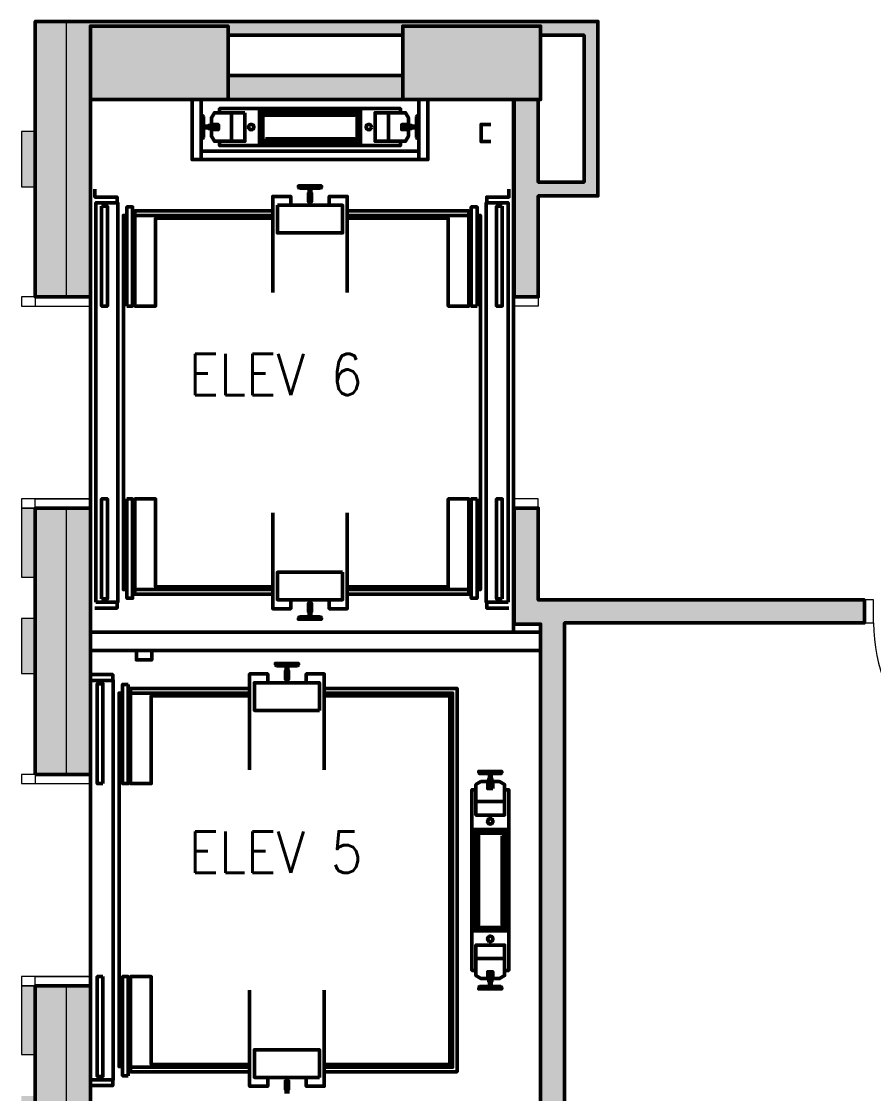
# Model space of a CAD drawing. Header units: inches. Extents: x 842 to 2180, y -10 to 1751.
# Drawn here: x 1164.9 to 1350.4, y 718.5 to 952 of the extents above; entities that cross this region are included whole.
import ezdxf

# ---------------------------------------------------------------- set-up
doc = ezdxf.new("R2010")
doc.units = ezdxf.units.IN
doc.header["$MEASUREMENT"] = 0
for name, color, linetype, lineweight in [('Orbis - Background_dwg', 8, 'Continuous', 9), ('Orbis_AR$0$TI_Grid_E957150$0$S-11-COLS-CONC', 50, 'Continuous', 50), ('Orbis_BB$0$A-Door-Exst', 7, 'Continuous', 9), ('Orbis_BB$0$A-Wall-Exst', 7, 'Continuous', 9), ('Orbis_BB$0$TI_ARCH-02_E957150$0$A-Anno-Note96', 250, 'Continuous', 20), ('Orbis_BB$0$TI_ARCH-02_E957150$0$A-Door', 10, 'Continuous', 13), ('Orbis_BB$0$TI_Grid_E957150$0$S-02-COLS-CONC', 50, 'Continuous', 50), ('Orbis_BB$0$TI_Grid_E957150$0$S-02-COLS-CONC-PATT', 250, 'Continuous', 20), ('Orbis_BB$0$TI_Grid_E957150$0$S-03-COLS-CONC-PATT', 250, 'Continuous', 20), ('Orbis_BB$0$TI_Grid_E957150$0$S-04-COLS-CONC', 50, 'Continuous', 50), ('Orbis_BB$0$TI_Grid_E957150$0$S-04-COLS-CONC-PATT', 250, 'Continuous', 20), ('Orbis_BB$0$TI_Grid_E957150$0$S-05-COLS-CONC', 50, 'Continuous', 50), ('Orbis_BB$0$TI_Grid_E957150$0$S-05-COLS-CONC-PATT', 250, 'Continuous', 20), ('Orbis_BB$0$TI_Grid_E957150$0$S-06-COLS-CONC', 50, 'Continuous', 50), ('Orbis_BB$0$TI_Grid_E957150$0$S-06-COLS-CONC-PATT', 250, 'Continuous', 20), ('Orbis_BB$0$TI_Grid_E957150$0$S-07-COLS-CONC', 50, 'Continuous', 50), ('Orbis_BB$0$TI_Grid_E957150$0$S-07-COLS-CONC-PATT', 250, 'Continuous', 20), ('Orbis_BB$0$TI_Grid_E957150$0$S-08-COLS-CONC', 50, 'Continuous', 50), ('Orbis_BB$0$TI_Grid_E957150$0$S-08-COLS-CONC-PATT', 250, 'Continuous', 20), ('Orbis_BB$0$TI_Grid_E957150$0$S-09-COLS-CONC', 50, 'Continuous', 50), ('Orbis_BB$0$TI_Grid_E957150$0$S-09-COLS-CONC-PATT', 250, 'Continuous', 20), ('Orbis_BB$0$TI_Grid_E957150$0$S-11-COLS-CONC', 50, 'Continuous', 50), ('Orbis_BB$0$TI_Grid_E957150$0$S-11-COLS-CONC-PATT', 250, 'Continuous', 20), ('Orbis_BB$0$TI_Grid_E957150$0$S-12-COLS-CONC', 50, 'Continuous', 50), ('Orbis_BB$0$TI_Grid_E957150$0$S-12-COLS-CONC-PATT', 250, 'Continuous', 20), ('Orbis_BB$0$TI_Grid_E957150$0$S-13-COLS-CONC', 50, 'Continuous', 50), ('Orbis_BB$0$TI_Grid_E957150$0$S-13-COLS-CONC-PATT', 250, 'Continuous', 20), ('Orbis_BB$0$TI_Grid_E957150$0$S-14-COLS-CONC', 50, 'Continuous', 50), ('Orbis_BB$0$TI_Grid_E957150$0$S-14-COLS-CONC-PATT', 250, 'Continuous', 20), ('Orbis_BB$0$TI_Grid_E957150$0$S-P1-COLS-CONC', 50, 'Continuous', 50), ('Orbis_BB$0$TI_Grid_E957150$0$S-P1-COLS-CONC-PATT', 250, 'Continuous', 20), ('Orbis_BB$0$TI_Grid_E957150$0$S-P4-COLS-CONC', 50, 'Continuous', 50), ('Orbis_BB$0$TI_Grid_E957150$0$S-P4-COLS-CONC-PATT', 250, 'Continuous', 20)]:
    doc.layers.add(name, color=color, linetype=linetype, lineweight=lineweight)
doc.layers.add('Orbis_BB$0$TI_ARCH-02_E957150$0$A-Door-NPLT', color=10, linetype='Continuous', lineweight=13, plot=False)
doc.styles.add('romans', font='romans__.ttf', dxfattribs={"width": 0.9, "height": 9})

# ---------------------------------------------------------------- blocks, each defined once
blk = doc.blocks.new('Orbis - Background_dwg__U12-7347693-Level XX  RCP DEMO')
at = {"layer": 'Orbis_BB$0$TI_Grid_E957150$0$S-13-COLS-CONC-PATT', "lineweight": 50}
blk.add_hatch(color=50, dxfattribs=at).paths.add_polyline_path([(11986.16, 1740.91), (11986.16, 1756.91), (11956.16, 1756.91), (11956.16, 1740.91)], flags=0)
at = {"layer": 'Orbis_BB$0$TI_Grid_E957150$0$S-13-COLS-CONC', "flags": 128}
blk.add_lwpolyline([(11986.16, 1756.91), (11956.16, 1756.91), (11956.16, 1740.91), (11986.16, 1740.91)], close=True, dxfattribs=at)
blk = doc.blocks.new('Orbis - Background_dwg__U17-7347698-Level XX  RCP DEMO')
at = {"layer": 'Orbis_BB$0$TI_Grid_E957150$0$S-13-COLS-CONC-PATT', "lineweight": 50}
blk.add_hatch(color=50, dxfattribs=at).paths.add_polyline_path([(11918.16, 1740.91), (11918.16, 1756.91), (11888.16, 1756.91), (11888.16, 1740.91), (11888.82, 1740.91)], flags=0)
at = {"layer": 'Orbis_BB$0$TI_Grid_E957150$0$S-13-COLS-CONC', "flags": 128}
blk.add_lwpolyline([(11918.16, 1740.91), (11888.16, 1740.91), (11888.16, 1756.91), (11918.16, 1756.91)], close=True, dxfattribs=at)
blk = doc.blocks.new('Orbis - Background_dwg__U39-7347720-Level XX  RCP DEMO')
at = {"layer": 'Orbis_BB$0$TI_Grid_E957150$0$S-12-COLS-CONC-PATT', "lineweight": 50}
blk.add_hatch(color=50, dxfattribs=at).paths.add_polyline_path([(11918.16, 1740.91), (11918.16, 1756.91), (11888.16, 1756.91), (11888.16, 1740.91), (11888.82, 1740.91)], flags=0)
at = {"layer": 'Orbis_BB$0$TI_Grid_E957150$0$S-12-COLS-CONC', "flags": 128}
blk.add_lwpolyline([(11918.16, 1740.91), (11888.16, 1740.91), (11888.16, 1756.91), (11918.16, 1756.91)], close=True, dxfattribs=at)
blk = doc.blocks.new('Orbis - Background_dwg__U40-7347721-Level XX  RCP DEMO')
at = {"layer": 'Orbis_BB$0$TI_Grid_E957150$0$S-12-COLS-CONC-PATT', "lineweight": 50}
blk.add_hatch(color=50, dxfattribs=at).paths.add_polyline_path([(11986.16, 1740.91), (11986.16, 1756.91), (11956.16, 1756.91), (11956.16, 1740.91)], flags=0)
at = {"layer": 'Orbis_BB$0$TI_Grid_E957150$0$S-12-COLS-CONC', "flags": 128}
blk.add_lwpolyline([(11986.16, 1740.91), (11956.16, 1740.91), (11956.16, 1756.91), (11986.16, 1756.91)], close=True, dxfattribs=at)
blk = doc.blocks.new('Orbis - Background_dwg_Orbis_BB-7347761-Level XX  RCP DEMO')
at = {"layer": 'Orbis_BB$0$A-Wall-Exst'}
h = blk.add_hatch(color=256, dxfattribs=at)
h.paths.add_polyline_path([(11876.16, 1399.92), (11882.91, 1399.92), (11882.91, 1402.92), (11888.16, 1402.92), (11888.16, 1443.92), (11873.16, 1443.92), (11873.16, 1428.92), (11876.16, 1428.92), (11876.16, 1402.92)], flags=0)
h.paths.add_polyline_path([(12205.91, 1404.92), (12205.91, 1512.91), (12097.41, 1512.91), (12097.41, 1404.92)], flags=0)
h.paths.add_polyline_path([(12377.66, 1404.92), (12377.72, 1404.92), (12377.72, 1703.29), (12382.66, 1703.29), (12382.66, 1757.92), (12261.66, 1757.92), (12261.66, 1752.92), (12377.66, 1752.92), (12377.66, 1404.98)], flags=0)
h.paths.add_polyline_path([(11986.16, 1404.92), (11991.41, 1404.92), (11991.41, 1626.92), (12056.66, 1626.92), (12056.66, 1631.92), (11985.66, 1631.92), (11985.66, 1651.92), (11980.41, 1651.92), (11980.41, 1626.67), (11986.16, 1626.67), (11986.16, 1449.64)], flags=0)
h.paths.add_polyline_path([(12102.66, 1405.17), (12102.66, 1507.66), (12200.66, 1507.66), (12200.66, 1405.17)], flags=0)
h.paths.add_polyline_path([(11918.16, 1411.66), (11956.16, 1411.66), (11956.16, 1416.91), (11918.16, 1416.91)], flags=0)
h.paths.add_polyline_path([(11888.16, 1489.92), (11888.16, 1547.92), (11873.16, 1547.92), (11873.16, 1532.92), (11876.16, 1532.92), (11876.16, 1523.92), (11873.16, 1523.92), (11873.16, 1511.92), (11876.16, 1511.92), (11876.16, 1489.92), (11882.91, 1489.92)], flags=0)
h.paths.add_polyline_path([(12200.66, 1536.67), (12200.66, 1542.91), (12204.66, 1542.91), (12204.66, 1722.91), (12200.66, 1722.91), (12200.66, 1752.92), (12221.66, 1752.92), (12221.66, 1757.92), (12196.66, 1757.92), (12196.66, 1751.92), (12198.66, 1751.92), (12198.66, 1541.92), (12104.66, 1541.92), (12104.66, 1751.92), (12156.66, 1751.92), (12156.66, 1757.92), (12085.66, 1757.92), (12085.66, 1719.93), (12098.66, 1719.93), (12098.66, 1631.92), (12096.66, 1631.92), (12096.66, 1626.92), (12098.66, 1626.92), (12098.66, 1542.91), (12102.66, 1542.91), (12102.66, 1536.67)], flags=0)
h.paths.add_polyline_path([(11888.16, 1593.92), (11888.16, 1651.92), (11873.16, 1651.92), (11873.16, 1636.92), (11876.16, 1636.92), (11876.16, 1627.92), (11873.16, 1627.92), (11873.16, 1615.92), (11876.16, 1615.92), (11876.16, 1593.92), (11882.91, 1593.92)], flags=0)
h.paths.add_polyline_path([(11888.16, 1697.92), (11888.16, 1756.91), (11918.16, 1756.91), (11918.16, 1754.92), (11956.16, 1754.92), (11956.16, 1756.91), (11986.16, 1756.91), (11986.16, 1754.92), (11995.66, 1754.92), (11995.66, 1722.93), (11985.66, 1722.93), (11985.66, 1740.91), (11980.41, 1740.91), (11980.41, 1697.92), (11985.66, 1697.92), (11985.66, 1719.93), (11998.66, 1719.93), (11998.66, 1757.92), (11876.16, 1757.92), (11876.16, 1733.92), (11873.16, 1733.92), (11873.16, 1721.92), (11876.16, 1721.92), (11876.16, 1697.92), (11882.91, 1697.92)], flags=0)
h.paths.add_polyline_path([(12102.66, 1722.93), (12088.66, 1722.93), (12088.66, 1754.92), (12102.66, 1754.92)], flags=0)
h.paths.add_polyline_path([(11918.16, 1740.92), (11956.16, 1740.92), (11956.16, 1746.17), (11918.16, 1746.17)], flags=0)
at = {"layer": 'Orbis_BB$0$TI_Grid_E957150$0$S-02-COLS-CONC-PATT', "lineweight": 9}
for points in [[(11888.16, 1740.91), (11918.16, 1740.91), (11918.16, 1756.91), (11888.16, 1756.91)], [(11986.16, 1740.91), (11986.16, 1756.91), (11956.16, 1756.91), (11956.16, 1740.91)]]:
    blk.add_hatch(color=7, dxfattribs=at).paths.add_polyline_path(points, flags=0)
at = {"layer": 'Orbis_BB$0$TI_Grid_E957150$0$S-03-COLS-CONC-PATT', "lineweight": 9}
for points in [[(11888.16, 1740.91), (11918.16, 1740.91), (11918.16, 1756.91), (11888.16, 1756.91)], [(11986.16, 1740.91), (11986.16, 1756.91), (11956.16, 1756.91), (11956.16, 1740.91)]]:
    blk.add_hatch(color=7, dxfattribs=at).paths.add_polyline_path(points, flags=0)
at = {"layer": 'Orbis_BB$0$TI_Grid_E957150$0$S-04-COLS-CONC-PATT', "lineweight": 9}
for points in [[(11888.16, 1740.91), (11918.16, 1740.91), (11918.16, 1756.91), (11888.16, 1756.91)], [(11986.16, 1740.91), (11986.16, 1756.91), (11956.16, 1756.91), (11956.16, 1740.91)]]:
    blk.add_hatch(color=7, dxfattribs=at).paths.add_polyline_path(points, flags=0)
at = {"layer": 'Orbis_BB$0$TI_Grid_E957150$0$S-05-COLS-CONC-PATT', "lineweight": 9}
for points in [[(11888.16, 1740.91), (11918.16, 1740.91), (11918.16, 1756.91), (11888.16, 1756.91)], [(11986.16, 1740.91), (11986.16, 1756.91), (11956.16, 1756.91), (11956.16, 1740.91)]]:
    blk.add_hatch(color=7, dxfattribs=at).paths.add_polyline_path(points, flags=0)
at = {"layer": 'Orbis_BB$0$TI_Grid_E957150$0$S-06-COLS-CONC-PATT', "lineweight": 9}
for points in [[(11888.16, 1740.91), (11918.16, 1740.91), (11918.16, 1756.91), (11888.16, 1756.91)], [(11986.16, 1740.91), (11986.16, 1756.91), (11956.16, 1756.91), (11956.16, 1740.91)]]:
    blk.add_hatch(color=7, dxfattribs=at).paths.add_polyline_path(points, flags=0)
at = {"layer": 'Orbis_BB$0$TI_Grid_E957150$0$S-07-COLS-CONC-PATT', "lineweight": 9}
for points in [[(11888.16, 1740.91), (11918.16, 1740.91), (11918.16, 1756.91), (11888.16, 1756.91)], [(11986.16, 1740.91), (11986.16, 1756.91), (11956.16, 1756.91), (11956.16, 1740.91)]]:
    blk.add_hatch(color=7, dxfattribs=at).paths.add_polyline_path(points, flags=0)
at = {"layer": 'Orbis_BB$0$TI_Grid_E957150$0$S-08-COLS-CONC-PATT', "lineweight": 9}
for points in [[(11888.16, 1740.91), (11918.16, 1740.91), (11918.16, 1756.91), (11888.16, 1756.91)], [(11986.16, 1740.91), (11986.16, 1756.91), (11956.16, 1756.91), (11956.16, 1740.91)]]:
    blk.add_hatch(color=7, dxfattribs=at).paths.add_polyline_path(points, flags=0)
at = {"layer": 'Orbis_BB$0$TI_Grid_E957150$0$S-09-COLS-CONC-PATT', "lineweight": 9}
for points in [[(11888.16, 1740.91), (11918.16, 1740.91), (11918.16, 1756.91), (11888.16, 1756.91)], [(11986.16, 1740.91), (11986.16, 1756.91), (11956.16, 1756.91), (11956.16, 1740.91)]]:
    blk.add_hatch(color=7, dxfattribs=at).paths.add_polyline_path(points, flags=0)
at = {"layer": 'Orbis_BB$0$TI_Grid_E957150$0$S-11-COLS-CONC-PATT', "lineweight": 9}
for points in [[(11888.16, 1740.91), (11918.16, 1740.91), (11918.16, 1756.91), (11888.16, 1756.91)], [(11986.16, 1740.91), (11986.16, 1756.91), (11956.16, 1756.91), (11956.16, 1740.91)]]:
    blk.add_hatch(color=7, dxfattribs=at).paths.add_polyline_path(points, flags=0)
at = {"layer": 'Orbis_BB$0$TI_Grid_E957150$0$S-14-COLS-CONC-PATT', "lineweight": 9}
blk.add_hatch(color=7, dxfattribs=at).paths.add_polyline_path([(11888.16, 1740.91), (11918.16, 1740.91), (11918.16, 1756.91), (11888.16, 1756.91)], flags=0)
at = {"layer": 'Orbis_BB$0$TI_Grid_E957150$0$S-P1-COLS-CONC-PATT', "lineweight": 9}
for points in [[(11888.16, 1740.91), (11918.16, 1740.91), (11918.16, 1756.91), (11888.16, 1756.91)], [(11986.16, 1740.91), (11986.16, 1756.91), (11956.16, 1756.91), (11956.16, 1740.91)]]:
    blk.add_hatch(color=7, dxfattribs=at).paths.add_polyline_path(points, flags=0)
at = {"layer": 'Orbis_BB$0$TI_Grid_E957150$0$S-P4-COLS-CONC-PATT', "lineweight": 9}
for points in [[(11888.16, 1740.91), (11918.16, 1740.91), (11918.16, 1756.91), (11888.16, 1756.91)], [(11986.16, 1740.91), (11986.16, 1756.91), (11956.16, 1756.91), (11956.16, 1740.91)]]:
    blk.add_hatch(color=7, dxfattribs=at).paths.add_polyline_path(points, flags=0)
at = {"layer": 'Orbis_AR$0$TI_Grid_E957150$0$S-11-COLS-CONC'}
for p, q in [((11912.29, 1740.91), (11912.29, 1727.85)), ((11959.66, 1740.91), (11959.66, 1727.85)), ((11912.79, 1735.29), (11912.79, 1737.23)), ((11924.95, 1738.46), (11946.99, 1738.46)), ((11925.8, 1738.26), (11925.8, 1738.46)), ((11926.11, 1738.26), (11926.11, 1738.46)), ((11926.27, 1738.07), (11945.64, 1738.07)), ((11945.83, 1738.26), (11945.83, 1738.46)), ((11946.15, 1738.26), (11946.15, 1738.46)), ((11959.16, 1735.29), (11959.16, 1737.23)), ((11912.79, 1732.61), (11912.79, 1734.54)), ((11959.16, 1732.61), (11959.16, 1734.54)), ((11924.95, 1731.38), (11946.99, 1731.38)), ((11925.8, 1731.38), (11925.8, 1731.57)), ((11926.11, 1731.38), (11926.11, 1731.57)), ((11926.27, 1731.77), (11945.64, 1731.77)), ((11945.83, 1731.38), (11945.83, 1731.57)), ((11946.15, 1731.38), (11946.15, 1731.57)), ((11959.66, 1729.66), (11912.29, 1729.66)), ((11933.47, 1721.92), (11933.47, 1722.06)), ((11935.6, 1721.6), (11933.66, 1721.6)), ((11938.29, 1721.6), (11936.35, 1721.6)), ((11935.66, 1718.64), (11935.66, 1720.35)), ((11936.29, 1720.35), (11936.29, 1718.64)), ((11927.85, 1715.66), (11897.86, 1715.66)), ((11971.09, 1715.66), (11944.1, 1715.66)), ((11897.86, 1634.17), (11927.85, 1634.17)), ((11944.1, 1634.17), (11971.09, 1634.17)), ((11935.6, 1628.24), (11933.66, 1628.24)), ((11938.29, 1628.24), (11936.35, 1628.24)), ((11986.16, 1620.92), (11888.16, 1620.92)), ((11928.46, 1618.06), (11928.46, 1617.92)), ((11928.65, 1617.6), (11930.58, 1617.6)), ((11931.33, 1617.6), (11933.27, 1617.6)), ((11933.46, 1617.92), (11933.46, 1618.06)), ((11896.41, 1611.66), (11922.83, 1611.66)), ((11972.91, 1594.1), (11974.85, 1594.1)), ((11975.6, 1594.1), (11977.53, 1594.1)), ((11971.68, 1559.9), (11971.68, 1581.94)), ((11971.68, 1581.09), (11971.88, 1581.09)), ((11971.68, 1580.78), (11971.88, 1580.78)), ((11978.57, 1581.09), (11978.76, 1581.09)), ((11978.57, 1580.78), (11978.76, 1580.78)), ((11978.76, 1559.9), (11978.76, 1581.94)), ((11972.07, 1561.21), (11972.07, 1580.58)), ((11978.37, 1561.21), (11978.37, 1580.58)), ((11971.68, 1561.06), (11971.88, 1561.06)), ((11971.68, 1560.74), (11971.88, 1560.74)), ((11978.57, 1561.06), (11978.76, 1561.06)), ((11978.57, 1560.74), (11978.76, 1560.74)), ((11972.91, 1547.73), (11974.85, 1547.73)), ((11975.6, 1547.73), (11977.53, 1547.73)), ((11922.83, 1530.17), (11896.41, 1530.17))]:
    blk.add_line(p, q, dxfattribs=at)
at = {"layer": 'Orbis_AR$0$TI_Grid_E957150$0$S-11-COLS-CONC', "flags": 128}
for points in [[(11980.29, 1624.92), (11980.29, 1740.91), (11888.16, 1740.91), (11888.16, 1416.91), (11986.16, 1416.91), (11986.16, 1624.92), (11888.16, 1624.92)], [(11961.66, 1740.91), (11961.66, 1727.85), (11910.29, 1727.85), (11910.29, 1740.91)], [(11912.6, 1737.42), (11912.29, 1737.42), (11912.29, 1732.42), (11912.6, 1732.42)], [(11918.67, 1738.03), (11915.16, 1738.03), (11914.53, 1736.94), (11914.53, 1735.47), (11916.03, 1735.47), (11916.03, 1734.37), (11914.53, 1734.37), (11914.53, 1732.9), (11915.16, 1731.81), (11918.67, 1731.81), (11921.82, 1731.81), (11921.82, 1738.03)], [(11924.95, 1738.93), (11916.29, 1738.93), (11916.29, 1738.03)], [(11918.67, 1731.81), (11918.86, 1732.01), (11918.86, 1737.83), (11918.67, 1738.03), (11921.82, 1738.03)], [(11924.95, 1730.9), (11924.95, 1738.93), (11946.99, 1738.93), (11946.99, 1730.9)], [(11955.65, 1738.03), (11955.65, 1738.93), (11946.99, 1738.93)], [(11953.28, 1738.03), (11956.78, 1738.03), (11957.41, 1736.94), (11957.41, 1735.47), (11955.96, 1735.47), (11955.96, 1734.37), (11957.41, 1734.37), (11957.41, 1732.9), (11956.78, 1731.81), (11953.28, 1731.81), (11950.13, 1731.81), (11950.13, 1738.03), (11953.28, 1738.03), (11953.08, 1737.83), (11953.08, 1732.01), (11953.28, 1731.81)], [(11959.35, 1737.42), (11959.66, 1737.42), (11959.66, 1732.42), (11959.35, 1732.42)], [(11912.98, 1734.73), (11913.82, 1734.73), (11913.82, 1734.61), (11915.79, 1734.61), (11915.79, 1735.23), (11915.79, 1734.61)], [(11915.79, 1735.23), (11913.82, 1735.23), (11913.82, 1735.11), (11912.98, 1735.11)], [(11956.16, 1735.23), (11956.16, 1734.61), (11956.16, 1735.23), (11958.13, 1735.23), (11958.13, 1735.11), (11958.97, 1735.11)], [(11975.34, 1735.49), (11973.23, 1735.49), (11973.23, 1731.76), (11975.34, 1731.76)], [(11958.97, 1734.73), (11958.13, 1734.73), (11958.13, 1734.61), (11956.16, 1734.61)], [(11916.29, 1731.81), (11916.29, 1730.9), (11955.65, 1730.9), (11955.65, 1731.81)], [(11893.98, 1718.42), (11893.98, 1719.67), (11889.17, 1719.67), (11889.17, 1721.42)], [(11933.47, 1721.78), (11933.47, 1722.1), (11938.47, 1722.1), (11938.47, 1721.78)], [(11936.16, 1721.41), (11936.16, 1720.57), (11936.29, 1720.57), (11936.29, 1718.6), (11935.66, 1718.6), (11935.66, 1720.57), (11935.79, 1720.57), (11935.79, 1721.41)], [(11974.47, 1718.42), (11974.47, 1719.67), (11979.28, 1719.67), (11979.28, 1721.42)], [(11927.85, 1698.92), (11927.85, 1719.82), (11931.79, 1719.82), (11931.79, 1717.88)], [(11944.1, 1698.92), (11944.1, 1719.82), (11940.16, 1719.82), (11940.16, 1717.88)], [(11927.85, 1716.66), (11897.86, 1716.66), (11897.86, 1695.92), (11902.36, 1695.92), (11902.36, 1715.07), (11927.85, 1715.07)], [(11944.1, 1716.66), (11970.59, 1716.66), (11970.59, 1695.92), (11966.09, 1695.92), (11966.09, 1715.07), (11944.11, 1715.07)], [(11896.11, 1634.17), (11895.36, 1634.17), (11895.36, 1715.66), (11896.11, 1715.66)], [(11972.34, 1634.17), (11973.09, 1634.17), (11973.09, 1715.66), (11972.34, 1715.66)], [(11927.85, 1634.76), (11902.36, 1634.76), (11902.36, 1653.92), (11897.86, 1653.92), (11897.86, 1633.17), (11927.85, 1633.17)], [(11944.11, 1634.76), (11966.09, 1634.76), (11966.09, 1653.92), (11970.59, 1653.92), (11970.59, 1633.17), (11944.1, 1633.17)], [(11931.79, 1631.96), (11931.79, 1630.01), (11927.85, 1630.01), (11927.85, 1650.92)], [(11944.1, 1650.92), (11944.1, 1630.01), (11940.16, 1630.01), (11940.16, 1631.96)], [(11893.98, 1631.42), (11893.98, 1630.17), (11889.17, 1630.17)], [(11936.16, 1628.42), (11936.16, 1629.27), (11936.29, 1629.27), (11936.29, 1631.24), (11935.66, 1631.24), (11935.66, 1629.27), (11935.79, 1629.27), (11935.79, 1628.42)], [(11974.47, 1631.42), (11974.47, 1630.17), (11979.28, 1630.17)], [(11933.47, 1628.05), (11933.47, 1627.74), (11938.47, 1627.74), (11938.47, 1628.05)], [(11901.52, 1620.89), (11901.52, 1618.85), (11898.18, 1618.85), (11898.18, 1620.89)], [(11926.77, 1613.88), (11926.77, 1615.82), (11922.83, 1615.82), (11922.83, 1594.92)], [(11933.46, 1617.78), (11933.46, 1618.1), (11928.46, 1618.1), (11928.46, 1617.78)], [(11930.77, 1617.41), (11930.77, 1616.57), (11930.65, 1616.57), (11930.65, 1614.6), (11931.27, 1614.6), (11931.27, 1616.57), (11931.15, 1616.57), (11931.15, 1617.41)], [(11935.15, 1613.88), (11935.15, 1615.82), (11939.08, 1615.82), (11939.08, 1594.92)], [(11888.22, 1615.67), (11893.04, 1615.67), (11893.04, 1614.42)], [(11888.41, 1614.42), (11893.16, 1614.42), (11893.16, 1527.42), (11888.41, 1527.42)], [(11895.16, 1530.29), (11894.41, 1530.29), (11894.41, 1611.66), (11895.16, 1611.66)], [(11922.83, 1612.66), (11896.91, 1612.66), (11896.91, 1591.92), (11901.41, 1591.92), (11901.41, 1611.07), (11922.83, 1611.07)], [(11939.08, 1612.66), (11968, 1612.66), (11968, 1529.17), (11939.08, 1529.17)], [(11939.08, 1611.66), (11967, 1611.66), (11967, 1530.17), (11939.08, 1530.17)], [(11939.08, 1611.07), (11966.41, 1611.07), (11966.41, 1530.76), (11939.08, 1530.76)], [(11977.72, 1594.29), (11977.72, 1594.6), (11972.72, 1594.6), (11972.72, 1594.29)], [(11975.03, 1593.91), (11975.03, 1593.07), (11974.91, 1593.07), (11974.91, 1591.1), (11975.53, 1591.1), (11974.91, 1591.1)], [(11975.53, 1591.1), (11975.53, 1593.07), (11975.41, 1593.07), (11975.41, 1593.91)], [(11972.11, 1551.24), (11971.21, 1551.24), (11971.21, 1590.6), (11972.11, 1590.6)], [(11978.33, 1590.6), (11979.24, 1590.6), (11979.24, 1581.94)], [(11972.11, 1588.22), (11972.31, 1588.03), (11978.13, 1588.03), (11978.33, 1588.22)], [(11979.24, 1559.9), (11979.24, 1581.94), (11971.21, 1581.94)], [(11977.78, 1580.58), (11978.57, 1580.58), (11978.57, 1581.17), (11971.88, 1581.17), (11971.88, 1580.58), (11972.66, 1580.58), (11972.66, 1561.21), (11971.88, 1561.21)], [(11971.88, 1561.21), (11971.88, 1560.62), (11978.57, 1560.62), (11978.57, 1561.21), (11977.78, 1561.21), (11977.78, 1580.58)], [(11971.21, 1559.9), (11979.24, 1559.9), (11979.24, 1551.24), (11978.33, 1551.24)], [(11978.33, 1553.61), (11978.13, 1553.81), (11972.31, 1553.81), (11972.11, 1553.61), (11972.11, 1556.76), (11978.33, 1556.76), (11978.33, 1553.61), (11978.33, 1550.11), (11977.24, 1549.48), (11975.77, 1549.48), (11975.77, 1550.97), (11974.67, 1550.97), (11974.67, 1549.48), (11973.2, 1549.48), (11972.11, 1550.11), (11972.11, 1553.61)], [(11975.53, 1550.73), (11974.91, 1550.73), (11975.53, 1550.73), (11975.53, 1548.76), (11975.41, 1548.76), (11975.41, 1547.92)], [(11975.03, 1547.92), (11975.03, 1548.76), (11974.91, 1548.76), (11974.91, 1550.73)], [(11922.83, 1530.76), (11901.41, 1530.76), (11901.41, 1549.92), (11896.91, 1549.92), (11896.91, 1529.17), (11922.83, 1529.17)], [(11926.77, 1527.96), (11926.77, 1526.01), (11922.83, 1526.01), (11922.83, 1546.92)], [(11935.15, 1527.96), (11935.15, 1526.01), (11939.08, 1526.01), (11939.08, 1546.92)], [(11977.72, 1547.54), (11977.72, 1547.23), (11972.72, 1547.23), (11972.72, 1547.54)], [(11888.22, 1526.17), (11893.04, 1526.17), (11893.04, 1527.42)], [(11930.77, 1524.42), (11930.77, 1525.27), (11930.65, 1525.27), (11930.65, 1527.24), (11931.27, 1527.24), (11931.27, 1525.27), (11931.15, 1525.27), (11931.15, 1524.42)]]:
    blk.add_lwpolyline(points, dxfattribs=at)
for points in [[(11926.27, 1732.36), (11945.64, 1732.36), (11945.64, 1731.57), (11946.23, 1731.57), (11946.23, 1738.26), (11945.64, 1738.26), (11945.64, 1737.48), (11926.27, 1737.48), (11926.27, 1738.26), (11925.68, 1738.26), (11925.68, 1731.57), (11926.27, 1731.57)], [(11889.36, 1631.42), (11889.36, 1718.42), (11894.11, 1718.42), (11894.11, 1631.42)], [(11890.61, 1717.67), (11890.61, 1695.92), (11891.86, 1695.92), (11891.86, 1717.67)], [(11896.11, 1695.92), (11896.11, 1717.54), (11897.36, 1717.54), (11897.36, 1695.92)], [(11928.89, 1717.88), (11928.89, 1711.88), (11943.06, 1711.88), (11943.06, 1717.88)], [(11972.34, 1695.92), (11972.34, 1717.54), (11971.09, 1717.54), (11971.09, 1695.92)], [(11979.09, 1631.42), (11979.09, 1718.42), (11974.34, 1718.42), (11974.34, 1631.42)], [(11977.84, 1717.67), (11977.84, 1695.92), (11976.59, 1695.92), (11976.59, 1717.67)], [(11890.61, 1632.17), (11890.61, 1653.92), (11891.86, 1653.92), (11891.86, 1632.17)], [(11896.11, 1653.92), (11896.11, 1632.29), (11897.36, 1632.29), (11897.36, 1653.92)], [(11972.34, 1653.92), (11972.34, 1632.29), (11971.09, 1632.29), (11971.09, 1653.92)], [(11977.84, 1632.17), (11977.84, 1653.92), (11976.59, 1653.92), (11976.59, 1632.17)], [(11943.06, 1637.96), (11928.89, 1637.96), (11928.89, 1631.96), (11943.06, 1631.96)], [(11890.91, 1591.92), (11890.91, 1613.67), (11889.66, 1613.67), (11889.66, 1591.92)], [(11896.41, 1613.54), (11896.41, 1591.92), (11895.16, 1591.92), (11895.16, 1613.54)], [(11938.04, 1607.88), (11923.87, 1607.88), (11923.87, 1613.88), (11938.04, 1613.88)], [(11975.77, 1590.86), (11974.67, 1590.86), (11974.67, 1592.36), (11973.2, 1592.36), (11972.11, 1591.73), (11972.11, 1588.22), (11972.11, 1585.07), (11978.33, 1585.07), (11978.33, 1588.22), (11978.33, 1591.73), (11977.24, 1592.36), (11975.77, 1592.36)], [(11890.91, 1549.92), (11890.91, 1528.17), (11889.66, 1528.17), (11889.66, 1549.92)], [(11896.41, 1528.29), (11896.41, 1549.92), (11895.16, 1549.92), (11895.16, 1528.29)], [(11938.04, 1527.96), (11923.87, 1527.96), (11923.87, 1533.96), (11938.04, 1533.96)]]:
    blk.add_lwpolyline(points, close=True, dxfattribs=at)
at = {"layer": 'Orbis_AR$0$TI_Grid_E957150$0$S-11-COLS-CONC'}
for centre in [(11923.18, 1734.92), (11948.77, 1734.92), (11975.22, 1583.71), (11975.22, 1558.12)]:
    blk.add_circle(centre, 0.59, dxfattribs=at)
for centre, start, end in [((11912.6, 1737.23), 0, 90), ((11959.35, 1737.23), 90, 180), ((11912.98, 1735.29), 180, 270), ((11958.97, 1735.29), 270, 0), ((11912.6, 1732.61), 270, 0), ((11912.98, 1734.54), 90, 180), ((11958.97, 1734.54), 0, 90), ((11959.35, 1732.61), 180, 270), ((11933.66, 1721.78), 180, 270), ((11935.6, 1721.41), 0, 90), ((11936.35, 1721.41), 90, 180), ((11938.29, 1721.78), 270, 0), ((11933.66, 1628.05), 90, 180), ((11935.6, 1628.42), 270, 0), ((11936.35, 1628.42), 180, 270), ((11938.29, 1628.05), 0, 90), ((11928.65, 1617.78), 180, 270), ((11930.58, 1617.41), 0, 90), ((11931.33, 1617.41), 90, 180), ((11933.27, 1617.78), 270, 0), ((11972.91, 1594.29), 180, 270), ((11974.85, 1593.91), 0, 90), ((11975.6, 1593.91), 90, 180), ((11977.53, 1594.29), 270, 0), ((11972.91, 1547.54), 90, 180), ((11974.85, 1547.92), 270, 0), ((11975.6, 1547.92), 180, 270), ((11977.53, 1547.54), 0, 90)]:
    blk.add_arc(centre, 0.187, start, end, dxfattribs=at)
at = {"layer": 'Orbis_BB$0$A-Door-Exst', "color": 10, "lineweight": 13, "flags": 128}
blk.add_lwpolyline([(12058.66, 1631.92), (12056.66, 1631.92), (12056.66, 1626.92), (12058.66, 1626.92)], close=True, dxfattribs=at)
at = {"layer": 'Orbis_BB$0$A-Door-Exst', "color": 10, "lineweight": 13}
blk.add_arc((12094.66, 1626.92), 36, 180, 225, dxfattribs=at)
at = {"layer": 'Orbis_BB$0$A-Wall-Exst', "color": 10, "lineweight": 13}
for p, q in [((11882.91, 1757.92), (11882.91, 1697.92)), ((11882.91, 1651.92), (11882.91, 1593.92)), ((11882.91, 1547.92), (11882.91, 1489.92))]:
    blk.add_line(p, q, dxfattribs=at)
at = {"layer": 'Orbis_BB$0$A-Wall-Exst', "color": 50, "lineweight": 50, "flags": 128}
for points in [[(11980.41, 1719.93), (11980.41, 1697.92), (11985.66, 1697.92), (11985.66, 1719.93), (11998.66, 1719.93), (11998.66, 1757.92), (11876.16, 1757.92), (11876.16, 1697.92), (11888.16, 1697.92), (11888.16, 1754.92), (11888.16, 1756.91), (11918.16, 1756.91), (11918.16, 1754.92), (11956.16, 1754.92), (11956.16, 1756.91), (11986.16, 1756.91), (11986.16, 1754.92), (11995.66, 1754.92), (11995.66, 1722.93), (11985.66, 1722.93), (11985.66, 1740.91), (11980.41, 1740.91)], [(11956.16, 1740.92), (11956.16, 1746.17), (11918.16, 1746.17), (11918.16, 1740.92)], [(11876.16, 1593.92), (11888.16, 1593.92), (11888.16, 1651.92), (11876.16, 1651.92)], [(11888.16, 1547.92), (11876.16, 1547.92), (11876.16, 1489.92), (11888.16, 1489.92)]]:
    blk.add_lwpolyline(points, close=True, dxfattribs=at)
at = {"layer": 'Orbis_BB$0$A-Wall-Exst', "flags": 128}
for points in [[(11876.16, 1733.92), (11873.16, 1733.92), (11873.16, 1721.92), (11876.16, 1721.92)], [(11876.16, 1651.92), (11873.16, 1651.92), (11873.16, 1636.92), (11876.16, 1636.92)], [(11876.16, 1627.92), (11873.16, 1627.92), (11873.16, 1615.92), (11876.16, 1615.92)], [(11876.16, 1547.92), (11873.16, 1547.92), (11873.16, 1532.92), (11876.16, 1532.92)]]:
    blk.add_lwpolyline(points, dxfattribs=at)
at = {"layer": 'Orbis_BB$0$A-Wall-Exst', "color": 50, "lineweight": 50, "flags": 128}
blk.add_lwpolyline([(11991.41, 1404.92), (11991.41, 1626.92), (12056.66, 1626.92), (12056.66, 1631.92), (11986.16, 1631.92), (11985.66, 1631.92), (11985.66, 1651.92), (11980.41, 1651.92), (11980.41, 1626.67), (11986.16, 1626.67), (11986.16, 1404.92)], dxfattribs=at)
at = {"layer": 'Orbis_BB$0$TI_ARCH-02_E957150$0$A-Door', "flags": 128}
for points in [[(11888.16, 1697.92), (11873.16, 1697.92), (11873.16, 1695.92), (11888.16, 1695.92)], [(11980.41, 1695.92), (11980.41, 1697.92), (11985.66, 1697.92), (11985.66, 1695.92)], [(11888.16, 1653.92), (11873.16, 1653.92), (11873.16, 1651.92), (11888.16, 1651.92)], [(11980.41, 1653.92), (11980.41, 1651.92), (11985.66, 1651.92), (11985.66, 1653.92)], [(11888.16, 1593.92), (11873.16, 1593.92), (11873.16, 1591.92), (11888.16, 1591.92)], [(11888.16, 1549.92), (11873.16, 1549.92), (11873.16, 1547.92), (11888.16, 1547.92)]]:
    blk.add_lwpolyline(points, close=True, dxfattribs=at)
at = {"layer": 'Orbis_BB$0$TI_ARCH-02_E957150$0$A-Door-NPLT', "flags": 128}
for points in [[(11888.16, 1695.92), (11888.16, 1697.92), (11876.16, 1697.92), (11876.16, 1695.92), (11888.16, 1695.92), (11888.16, 1697.92), (11876.16, 1697.92), (11876.16, 1695.92)], [(11888.16, 1653.92), (11888.16, 1651.92), (11876.16, 1651.92), (11876.16, 1653.92), (11888.16, 1653.92), (11888.16, 1651.92), (11876.16, 1651.92), (11876.16, 1653.92)], [(11888.16, 1591.92), (11888.16, 1593.92), (11876.16, 1593.92), (11876.16, 1591.92)], [(11888.16, 1549.92), (11888.16, 1547.92), (11876.16, 1547.92), (11876.16, 1549.92)]]:
    blk.add_lwpolyline(points, close=True, dxfattribs=at)
at = {"layer": 'Orbis_BB$0$TI_Grid_E957150$0$S-02-COLS-CONC', "flags": 128}
for points in [[(11918.16, 1756.91), (11888.16, 1756.91), (11888.16, 1740.91), (11918.16, 1740.91)], [(11986.16, 1756.91), (11956.16, 1756.91), (11956.16, 1740.91), (11986.16, 1740.91)]]:
    blk.add_lwpolyline(points, close=True, dxfattribs=at)
at = {"layer": 'Orbis_BB$0$TI_Grid_E957150$0$S-04-COLS-CONC', "flags": 128}
for points in [[(11918.16, 1756.91), (11888.16, 1756.91), (11888.16, 1740.91), (11918.16, 1740.91)], [(11986.16, 1756.91), (11956.16, 1756.91), (11956.16, 1740.91), (11986.16, 1740.91)]]:
    blk.add_lwpolyline(points, close=True, dxfattribs=at)
at = {"layer": 'Orbis_BB$0$TI_Grid_E957150$0$S-05-COLS-CONC', "flags": 128}
for points in [[(11918.16, 1756.91), (11888.16, 1756.91), (11888.16, 1740.91), (11918.16, 1740.91)], [(11986.16, 1756.91), (11956.16, 1756.91), (11956.16, 1740.91), (11986.16, 1740.91)]]:
    blk.add_lwpolyline(points, close=True, dxfattribs=at)
at = {"layer": 'Orbis_BB$0$TI_Grid_E957150$0$S-06-COLS-CONC', "flags": 128}
for points in [[(11918.16, 1740.91), (11888.16, 1740.91), (11888.16, 1756.91), (11918.16, 1756.91)], [(11986.16, 1740.91), (11956.16, 1740.91), (11956.16, 1756.91), (11986.16, 1756.91)]]:
    blk.add_lwpolyline(points, close=True, dxfattribs=at)
at = {"layer": 'Orbis_BB$0$TI_Grid_E957150$0$S-07-COLS-CONC', "flags": 128}
for points in [[(11918.16, 1756.91), (11888.16, 1756.91), (11888.16, 1740.91), (11918.16, 1740.91)], [(11986.16, 1756.91), (11956.16, 1756.91), (11956.16, 1740.91), (11986.16, 1740.91)]]:
    blk.add_lwpolyline(points, close=True, dxfattribs=at)
at = {"layer": 'Orbis_BB$0$TI_Grid_E957150$0$S-08-COLS-CONC', "flags": 128}
for points in [[(11918.16, 1740.91), (11888.16, 1740.91), (11888.16, 1756.91), (11918.16, 1756.91)], [(11986.16, 1740.91), (11956.16, 1740.91), (11956.16, 1756.91), (11986.16, 1756.91)]]:
    blk.add_lwpolyline(points, close=True, dxfattribs=at)
at = {"layer": 'Orbis_BB$0$TI_Grid_E957150$0$S-09-COLS-CONC', "flags": 128}
for points in [[(11918.16, 1756.91), (11888.16, 1756.91), (11888.16, 1740.91), (11918.16, 1740.91)], [(11986.16, 1756.91), (11956.16, 1756.91), (11956.16, 1740.91), (11986.16, 1740.91)]]:
    blk.add_lwpolyline(points, close=True, dxfattribs=at)
at = {"layer": 'Orbis_BB$0$TI_Grid_E957150$0$S-11-COLS-CONC', "flags": 128}
for points in [[(11918.16, 1740.91), (11888.16, 1740.91), (11888.16, 1756.91), (11918.16, 1756.91)], [(11986.16, 1740.91), (11956.16, 1740.91), (11956.16, 1756.91), (11986.16, 1756.91)]]:
    blk.add_lwpolyline(points, close=True, dxfattribs=at)
at = {"layer": 'Orbis_BB$0$TI_Grid_E957150$0$S-14-COLS-CONC', "flags": 128}
blk.add_lwpolyline([(11918.16, 1756.91), (11888.16, 1756.91), (11888.16, 1740.91), (11918.16, 1740.91)], close=True, dxfattribs=at)
at = {"layer": 'Orbis_BB$0$TI_Grid_E957150$0$S-P1-COLS-CONC', "flags": 128}
for points in [[(11918.16, 1756.91), (11888.16, 1756.91), (11888.16, 1740.91), (11918.16, 1740.91)], [(11986.16, 1756.91), (11956.16, 1756.91), (11956.16, 1740.91), (11986.16, 1740.91)]]:
    blk.add_lwpolyline(points, close=True, dxfattribs=at)
at = {"layer": 'Orbis_BB$0$TI_Grid_E957150$0$S-P4-COLS-CONC', "flags": 128}
for points in [[(11918.16, 1756.91), (11888.16, 1756.91), (11888.16, 1740.91), (11918.16, 1740.91)], [(11986.16, 1756.91), (11956.16, 1756.91), (11956.16, 1740.91), (11986.16, 1740.91)]]:
    blk.add_lwpolyline(points, close=True, dxfattribs=at)
for name in ['Orbis - Background_dwg__U17-7347698-Level XX  RCP DEMO', 'Orbis - Background_dwg__U39-7347720-Level XX  RCP DEMO', 'Orbis - Background_dwg__U12-7347693-Level XX  RCP DEMO', 'Orbis - Background_dwg__U40-7347721-Level XX  RCP DEMO']:
    blk.add_blockref(name, (0, 0))
at = {"layer": 'Orbis_BB$0$TI_ARCH-02_E957150$0$A-Anno-Note96', "color": 7, "char_height": 9, "width": 52.2178, "attachment_point": 1, "line_spacing_factor": 0.983083, "style": 'romans'}
for s, insert in [('ELEV 6', (11909.59, 1685.53)), ('ELEV 5', (11909.59, 1581.53))]:
    blk.add_mtext(s, dxfattribs=dict(at, insert=insert))
blk = doc.blocks.new('Orbis - Background_dwg-7329766-Level XX  RCP DEMO')
blk.add_blockref('Orbis - Background_dwg_Orbis_BB-7347761-Level XX  RCP DEMO', (-10708.29, -805.94))

msp = doc.modelspace()

# ---------------------------------------------------------------- block references
at = {"layer": 'Orbis - Background_dwg', "color": 7}
msp.add_blockref('Orbis - Background_dwg-7329766-Level XX  RCP DEMO', (0, 0), dxfattribs=at)

doc.saveas('drawing.dxf')
